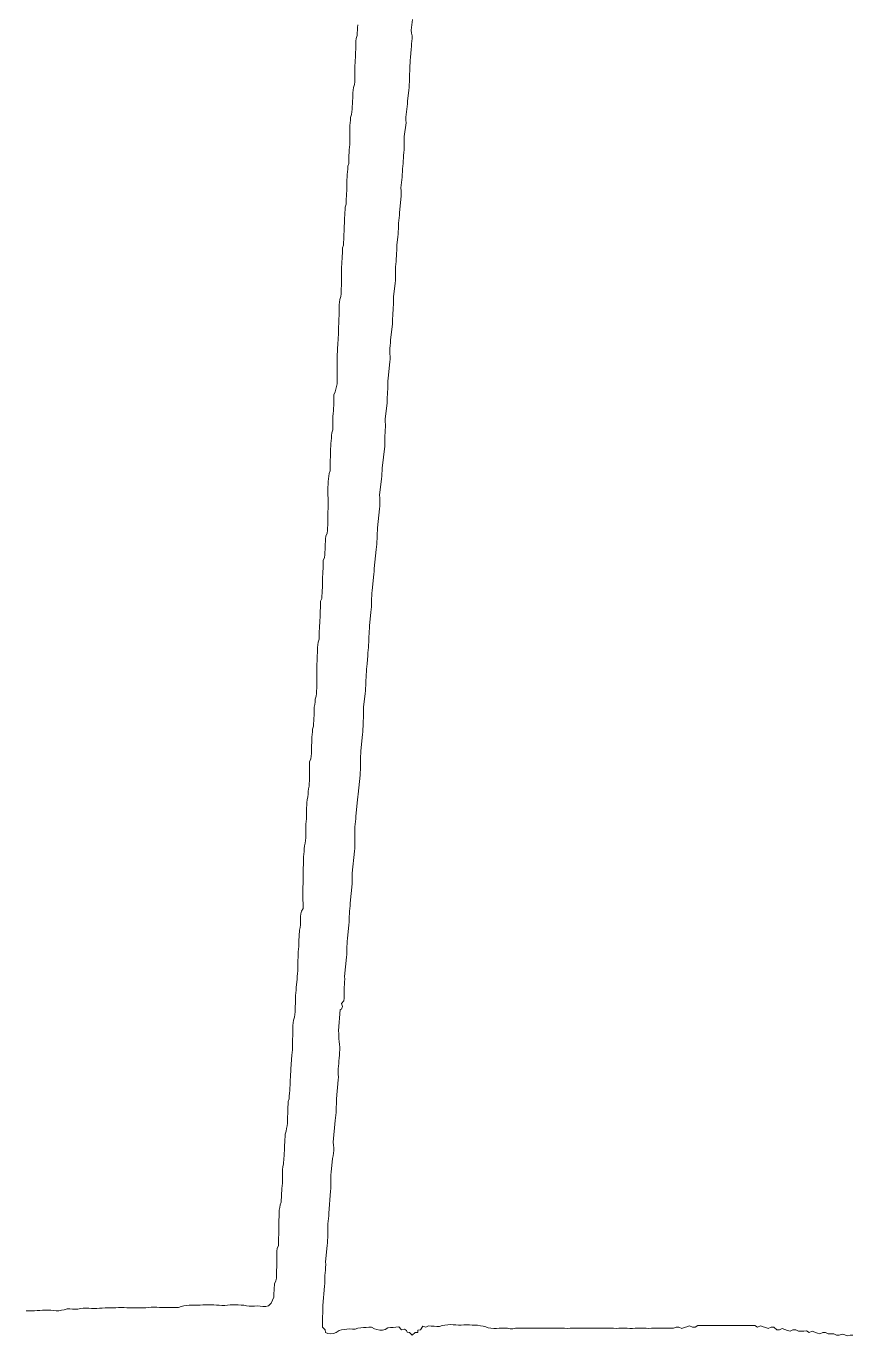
# Model space of a CAD drawing. Extents: x -16 to 11205, y -14909 to 147.
# Drawn here: x 9663 to 9967, y -14909.2 to -14427.5 of the extents above; entities that cross this region are included whole.
import ezdxf

# ---------------------------------------------------------------- set-up
doc = ezdxf.new("R2010")
doc.units = 0
doc.layers.get('0').update_dxf_attribs({"color": 1, "linetype": 'CONTINUOUS', "lineweight": 15, "true_color": 0xff0000})

msp = doc.modelspace()

# ---------------------------------------------------------------- linework, layer by layer
for p, q in [((9805.02, -14425), (9804.57, -14429.01)), ((9784.3, -14432.02), (9784.67, -14430.97)), ((9784.67, -14430.97), (9784.74, -14429.98)), ((9784.74, -14429.98), (9784.79, -14428.98)), ((9784.79, -14428.98), (9784.84, -14427.99)), ((9784.84, -14427.99), (9784.91, -14426.99)), ((9804.57, -14429.01), (9804.73, -14430.01)), ((9804.73, -14430.01), (9804.89, -14431)), ((9804.89, -14431), (9804.93, -14432)), ((9784.13, -14437.01), (9784.17, -14436.01)), ((9784.17, -14436.01), (9784.18, -14435.01)), ((9784.18, -14435.01), (9784.19, -14434.01)), ((9784.19, -14434.01), (9784.23, -14433.02)), ((9784.23, -14433.02), (9784.3, -14432.02)), ((9804.64, -14435.99), (9804.29, -14439.02)), ((9804.65, -14434.98), (9804.64, -14435.99)), ((9804.72, -14433.98), (9804.65, -14434.98)), ((9804.84, -14432.99), (9804.72, -14433.98)), ((9804.93, -14432), (9804.84, -14432.99)), ((9783.92, -14442), (9783.97, -14441)), ((9783.97, -14441), (9784.02, -14440)), ((9784.02, -14440), (9784.05, -14439)), ((9784.05, -14439), (9784.09, -14438)), ((9784.09, -14438), (9784.13, -14437.01)), ((9804.17, -14441.01), (9804.13, -14442.01)), ((9804.22, -14440.01), (9804.17, -14441.01)), ((9804.29, -14439.02), (9804.22, -14440.01)), ((9783.84, -14443.99), (9783.87, -14442.99)), ((9783.84, -14445), (9783.84, -14443.99)), ((9783.84, -14446), (9783.84, -14445)), ((9783.87, -14442.99), (9783.92, -14442)), ((9804.05, -14444), (9804.01, -14445)), ((9804.01, -14445), (9804.01, -14446)), ((9804.09, -14443), (9804.05, -14444)), ((9804.13, -14442.01), (9804.09, -14443)), ((9783.24, -14451.02), (9783.35, -14450.04)), ((9783.35, -14450.04), (9783.76, -14448.98)), ((9783.76, -14448.98), (9783.81, -14447.99)), ((9783.81, -14447.99), (9783.84, -14446.99)), ((9783.84, -14446.99), (9783.84, -14446)), ((9803.79, -14449.98), (9803.67, -14450.96)), ((9803.89, -14448.99), (9803.79, -14449.98)), ((9803.97, -14448), (9803.89, -14448.99)), ((9804, -14447), (9803.97, -14448)), ((9804.01, -14446), (9804, -14447)), ((9783.01, -14456), (9783.05, -14455)), ((9783.05, -14455), (9783.07, -14454)), ((9783.07, -14454), (9783.09, -14453.01)), ((9783.09, -14453.01), (9783.14, -14452.01)), ((9783.14, -14452.01), (9783.24, -14451.02)), ((9803.23, -14455.02), (9803.18, -14456.02)), ((9803.67, -14450.96), (9803.23, -14455.02)), ((9782.29, -14461.03), (9782.66, -14459.96)), ((9782.66, -14459.96), (9782.75, -14458.97)), ((9782.75, -14458.97), (9782.85, -14457.98)), ((9782.85, -14457.98), (9782.94, -14456.99)), ((9782.94, -14456.99), (9783.01, -14456)), ((9803.18, -14456.02), (9802.6, -14460.99)), ((9781.99, -14466), (9782.01, -14465)), ((9782.01, -14465), (9782.08, -14464.01)), ((9782.08, -14464.01), (9782.16, -14463.01)), ((9782.16, -14463.01), (9782.23, -14462.02)), ((9782.23, -14462.02), (9782.29, -14461.03)), ((9802.73, -14463), (9802.06, -14468.01)), ((9802.6, -14460.99), (9802.67, -14462)), ((9802.67, -14462), (9802.73, -14463)), ((9782, -14467), (9781.99, -14466)), ((9782.01, -14468), (9782, -14467)), ((9782.02, -14469), (9782.01, -14468)), ((9782.01, -14470), (9782.02, -14469)), ((9801.98, -14469), (9801.95, -14470)), ((9802.06, -14468.01), (9801.98, -14469)), ((9781.7, -14474.99), (9781.73, -14473.98)), ((9781.73, -14473.98), (9781.8, -14472.99)), ((9781.8, -14472.99), (9781.9, -14471.99)), ((9781.9, -14471.99), (9781.97, -14471)), ((9781.97, -14471), (9782.01, -14470)), ((9801.91, -14473.99), (9801.82, -14474.99)), ((9801.96, -14473), (9801.91, -14473.99)), ((9801.95, -14470), (9801.95, -14471)), ((9801.95, -14471), (9801.96, -14472)), ((9801.96, -14472), (9801.96, -14473)), ((9781.24, -14480.02), (9781.32, -14479.03)), ((9781.32, -14479.03), (9781.68, -14477.98)), ((9781.68, -14477.98), (9781.71, -14476.99)), ((9781.7, -14475.99), (9781.7, -14474.99)), ((9781.71, -14476.99), (9781.7, -14475.99)), ((9801.62, -14477.98), (9801.35, -14480.01)), ((9801.66, -14476.98), (9801.62, -14477.98)), ((9801.73, -14475.98), (9801.66, -14476.98)), ((9801.82, -14474.99), (9801.73, -14475.98)), ((9780.93, -14485), (9780.95, -14484)), ((9780.95, -14484), (9781, -14483)), ((9781, -14483), (9781.06, -14482)), ((9781.06, -14482), (9781.14, -14481.01)), ((9781.14, -14481.01), (9781.24, -14480.02)), ((9801.22, -14483.03), (9800.79, -14486.99)), ((9801.32, -14482.03), (9801.22, -14483.03)), ((9801.36, -14481.02), (9801.32, -14482.03)), ((9801.35, -14480.01), (9801.36, -14481.02)), ((9780.78, -14489.99), (9780.85, -14488.99)), ((9780.85, -14488.99), (9780.9, -14488)), ((9780.9, -14488), (9780.92, -14487)), ((9780.92, -14486), (9780.93, -14485)), ((9780.92, -14487), (9780.92, -14486)), ((9800.79, -14486.99), (9800.87, -14488)), ((9800.87, -14488), (9800.96, -14489)), ((9800.96, -14489), (9800.95, -14490)), ((9780.3, -14495.02), (9780.35, -14494.02)), ((9780.35, -14494.02), (9780.68, -14492.98)), ((9780.68, -14492.98), (9780.69, -14491.98)), ((9780.69, -14491.98), (9780.72, -14490.98)), ((9780.72, -14490.98), (9780.78, -14489.99)), ((9800.95, -14490), (9800.26, -14496.01)), ((9780.05, -14499), (9780.11, -14498.01)), ((9780.11, -14498.01), (9780.17, -14497.01)), ((9780.17, -14497.01), (9780.24, -14496.02)), ((9780.24, -14496.02), (9780.3, -14495.02)), ((9800.14, -14498.01), (9800.04, -14499)), ((9800.23, -14497.01), (9800.14, -14498.01)), ((9800.26, -14496.01), (9800.23, -14497.01)), ((9779.86, -14503.99), (9779.91, -14502.99)), ((9779.91, -14502.99), (9779.96, -14502)), ((9779.96, -14502), (9779.99, -14501)), ((9779.99, -14501), (9780.01, -14500)), ((9780.01, -14500), (9780.05, -14499)), ((9799.85, -14502.99), (9799.77, -14503.98)), ((9799.92, -14501.99), (9799.85, -14502.99)), ((9799.96, -14501), (9799.92, -14501.99)), ((9799.98, -14500), (9799.96, -14501)), ((9800.04, -14499), (9799.98, -14500)), ((9779.34, -14509.02), (9779.69, -14507.98)), ((9779.69, -14507.98), (9779.73, -14506.98)), ((9779.73, -14506.98), (9779.76, -14505.99)), ((9779.76, -14505.99), (9779.8, -14504.99)), ((9779.8, -14504.99), (9779.86, -14503.99)), ((9799.67, -14504.97), (9799.27, -14508.01)), ((9799.27, -14508.01), (9799.28, -14509.01)), ((9799.77, -14503.98), (9799.67, -14504.97)), ((9779.1, -14514.01), (9779.18, -14513.01)), ((9779.18, -14513.01), (9779.24, -14512.02)), ((9779.24, -14512.02), (9779.27, -14511.02)), ((9779.27, -14511.02), (9779.3, -14510.02)), ((9779.3, -14510.02), (9779.34, -14509.02)), ((9799.12, -14513.01), (9799.04, -14514)), ((9799.19, -14512.01), (9799.12, -14513.01)), ((9799.24, -14511.01), (9799.19, -14512.01)), ((9799.27, -14510.01), (9799.24, -14511.01)), ((9799.28, -14509.01), (9799.27, -14510.01)), ((9778.98, -14519), (9778.99, -14518)), ((9778.99, -14518), (9779, -14517)), ((9779, -14517), (9779.01, -14516)), ((9779.01, -14516), (9779.03, -14515)), ((9779.03, -14515), (9779.1, -14514.01)), ((9798.86, -14515.99), (9798.81, -14516.99)), ((9798.81, -14516.99), (9798.81, -14517.99)), ((9798.81, -14517.99), (9798.82, -14518.99)), ((9798.94, -14514.99), (9798.86, -14515.99)), ((9799.04, -14514), (9798.94, -14514.99)), ((9778.92, -14523), (9778.96, -14522)), ((9778.96, -14520), (9778.98, -14519)), ((9778.97, -14521), (9778.96, -14520)), ((9778.96, -14522), (9778.97, -14521)), ((9798.71, -14521.98), (9798.11, -14527)), ((9798.78, -14520.98), (9798.71, -14521.98)), ((9798.82, -14519.99), (9798.78, -14520.98)), ((9798.82, -14518.99), (9798.82, -14519.99)), ((9778.31, -14528.03), (9778.74, -14526.97)), ((9778.74, -14526.97), (9778.81, -14525.98)), ((9778.81, -14525.98), (9778.85, -14524.99)), ((9778.85, -14524.99), (9778.88, -14523.99)), ((9778.88, -14523.99), (9778.92, -14523)), ((9798.11, -14527), (9798.1, -14528)), ((9778.04, -14533), (9778.06, -14532)), ((9778.06, -14532), (9778.09, -14531.01)), ((9778.09, -14531.01), (9778.13, -14530.01)), ((9778.13, -14530.01), (9778.21, -14529.02)), ((9778.21, -14529.02), (9778.31, -14528.03)), ((9797.97, -14532), (9797.89, -14532.99)), ((9798.02, -14531), (9797.97, -14532)), ((9798.06, -14530), (9798.02, -14531)), ((9798.08, -14529), (9798.06, -14530)), ((9798.1, -14528), (9798.08, -14529)), ((9777.9, -14538), (9777.94, -14537)), ((9777.94, -14537), (9777.99, -14536)), ((9777.99, -14536), (9778.03, -14535)), ((9778.03, -14535), (9778.04, -14534)), ((9778.04, -14534), (9778.04, -14533)), ((9797.76, -14536.98), (9797, -14543)), ((9797.77, -14535.98), (9797.76, -14536.98)), ((9797.82, -14533.99), (9797.77, -14534.98)), ((9797.77, -14534.98), (9797.77, -14535.98)), ((9797.89, -14532.99), (9797.82, -14533.99)), ((9777.7, -14542.98), (9777.79, -14541.98)), ((9777.79, -14541.98), (9777.84, -14540.99)), ((9777.84, -14540.99), (9777.86, -14539.99)), ((9777.86, -14539.99), (9777.88, -14538.99)), ((9777.88, -14538.99), (9777.9, -14538)), ((9777.38, -14549), (9777.59, -14543.97)), ((9777.59, -14543.97), (9777.7, -14542.98)), ((9796.77, -14545.99), (9796.73, -14546.99)), ((9796.73, -14546.99), (9796.79, -14548)), ((9796.87, -14544.99), (9796.77, -14545.99)), ((9796.96, -14544), (9796.87, -14544.99)), ((9797, -14543), (9796.96, -14544)), ((9777.32, -14551.01), (9777.39, -14550)), ((9777.39, -14558.03), (9777.32, -14551.01)), ((9777.39, -14550), (9777.38, -14549)), ((9796.75, -14550.98), (9796.06, -14557)), ((9796.85, -14549.99), (9796.75, -14550.98)), ((9796.79, -14548), (9796.86, -14549)), ((9796.86, -14549), (9796.85, -14549.99)), ((9776.62, -14561.92), (9776.86, -14560.97)), ((9776.86, -14560.97), (9777.12, -14560.02)), ((9777.12, -14560.02), (9777.32, -14559.05)), ((9777.32, -14559.05), (9777.39, -14558.03)), ((9795.96, -14561), (9795.9, -14561.99)), ((9795.99, -14560), (9795.96, -14561)), ((9796.01, -14559), (9795.99, -14560)), ((9796.03, -14558), (9796.01, -14559)), ((9796.06, -14557), (9796.03, -14558)), ((9776.08, -14567), (9776.09, -14566.01)), ((9776.09, -14565.01), (9776.1, -14564.01)), ((9776.09, -14566.01), (9776.09, -14565.01)), ((9776.1, -14564.01), (9776.17, -14563.03)), ((9776.17, -14563.03), (9776.62, -14561.92)), ((9795.75, -14565.98), (9795.04, -14572)), ((9795.76, -14564.98), (9795.75, -14565.98)), ((9795.78, -14563.98), (9795.76, -14564.98)), ((9795.83, -14562.99), (9795.78, -14563.98)), ((9795.9, -14561.99), (9795.83, -14562.99)), ((9775.75, -14571.99), (9775.8, -14570.99)), ((9775.8, -14570.99), (9775.88, -14569.99)), ((9775.88, -14569.99), (9775.96, -14569)), ((9775.96, -14569), (9776.03, -14568)), ((9776.03, -14568), (9776.08, -14567)), ((9775.74, -14575.99), (9775.77, -14574.99)), ((9775.77, -14573.99), (9775.75, -14571.99)), ((9775.77, -14574.99), (9775.77, -14573.99)), ((9795.08, -14575), (9795.02, -14576)), ((9795.04, -14572), (9795.07, -14573)), ((9795.07, -14573), (9795.09, -14574)), ((9795.09, -14574), (9795.08, -14575)), ((9775.05, -14581), (9775.14, -14580.01)), ((9775.14, -14580.01), (9775.23, -14579.02)), ((9775.23, -14579.02), (9775.31, -14578.03)), ((9775.31, -14578.03), (9775.38, -14577.03)), ((9775.38, -14577.03), (9775.74, -14575.99)), ((9794.91, -14578), (9794.9, -14579)), ((9794.9, -14579), (9794.93, -14580)), ((9794.96, -14577), (9794.91, -14578)), ((9794.93, -14580), (9794.94, -14581)), ((9795.02, -14576), (9794.96, -14577)), ((9774.87, -14585.99), (9774.9, -14585)), ((9774.9, -14585), (9774.93, -14584)), ((9774.93, -14584), (9774.95, -14583)), ((9774.95, -14583), (9774.99, -14582)), ((9774.99, -14582), (9775.05, -14581)), ((9794.87, -14581.98), (9793.96, -14590)), ((9794.94, -14581), (9794.87, -14581.98)), ((9774.73, -14590.98), (9774.75, -14589.99)), ((9774.75, -14589.99), (9774.78, -14588.99)), ((9774.78, -14588.99), (9774.81, -14587.99)), ((9774.81, -14587.99), (9774.84, -14586.99)), ((9774.84, -14586.99), (9774.87, -14585.99)), ((9793.96, -14590), (9793.91, -14590.99)), ((9774.03, -14596), (9774.1, -14595.01)), ((9774.1, -14595.01), (9774.2, -14594.02)), ((9774.2, -14594.02), (9774.3, -14593.03)), ((9774.3, -14593.03), (9774.38, -14592.03)), ((9774.38, -14592.03), (9774.73, -14590.98)), ((9793.71, -14593.97), (9792.99, -14600)), ((9793.78, -14592.98), (9793.71, -14593.97)), ((9793.84, -14591.99), (9793.78, -14592.98)), ((9793.91, -14590.99), (9793.84, -14591.99)), ((9773.99, -14597), (9774.03, -14596)), ((9774.03, -14604), (9773.99, -14597)), ((9792.99, -14600), (9793.03, -14601)), ((9774.03, -14605), (9774.03, -14604)), ((9793.02, -14604), (9792.95, -14604.99)), ((9793.04, -14603), (9793.02, -14604)), ((9793.03, -14601), (9793.05, -14602)), ((9793.05, -14602), (9793.04, -14603)), ((9773.89, -14610), (9773.9, -14609)), ((9773.9, -14609), (9773.91, -14608)), ((9773.91, -14608), (9773.95, -14607)), ((9773.95, -14607), (9773.99, -14606)), ((9773.99, -14606), (9774.03, -14605)), ((9792.95, -14604.99), (9792.15, -14612)), ((9773.25, -14615.03), (9773.72, -14613.96)), ((9773.72, -14613.96), (9773.82, -14612.98)), ((9773.82, -14612.98), (9773.87, -14611.99)), ((9773.87, -14611.99), (9773.89, -14610.99)), ((9773.89, -14610.99), (9773.89, -14610)), ((9792.13, -14614), (9792.09, -14615)), ((9792.17, -14613), (9792.13, -14614)), ((9792.15, -14612), (9792.17, -14613)), ((9772.95, -14620), (9772.97, -14619)), ((9772.97, -14619), (9772.99, -14618)), ((9772.99, -14618), (9773.03, -14617)), ((9773.03, -14617), (9773.12, -14616.01)), ((9773.12, -14616.01), (9773.25, -14615.03)), ((9791.88, -14618.99), (9791.76, -14619.97)), ((9791.95, -14618), (9791.88, -14618.99)), ((9792, -14617), (9791.95, -14618)), ((9792.04, -14616), (9792, -14617)), ((9792.09, -14615), (9792.04, -14616)), ((9772.19, -14625.01), (9772.24, -14624.02)), ((9772.24, -14624.02), (9772.66, -14622.96)), ((9772.66, -14622.96), (9772.79, -14621.98)), ((9772.79, -14621.98), (9772.89, -14620.99)), ((9772.89, -14620.99), (9772.95, -14620)), ((9791.76, -14619.97), (9790.96, -14627)), ((9772.06, -14629), (9772.12, -14628.01)), ((9772.12, -14628.01), (9772.17, -14627.01)), ((9772.17, -14627.01), (9772.18, -14626.01)), ((9772.18, -14626.01), (9772.19, -14625.01)), ((9790.96, -14628), (9790.88, -14628.99)), ((9790.96, -14627), (9790.96, -14628)), ((9771.91, -14634), (9771.95, -14633)), ((9771.95, -14633), (9771.97, -14632)), ((9771.97, -14632), (9771.99, -14631)), ((9771.99, -14631), (9772.01, -14630)), ((9772.01, -14630), (9772.06, -14629)), ((9790.88, -14628.99), (9790.19, -14635.01)), ((9771.29, -14639.03), (9771.72, -14637.97)), ((9771.72, -14637.97), (9771.78, -14636.98)), ((9771.78, -14636.98), (9771.82, -14635.99)), ((9771.82, -14635.99), (9771.86, -14634.99)), ((9771.86, -14634.99), (9771.91, -14634)), ((9790.01, -14638), (9789.96, -14639)), ((9790.08, -14637), (9790.01, -14638)), ((9790.14, -14636.01), (9790.08, -14637)), ((9790.19, -14635.01), (9790.14, -14636.01)), ((9771.16, -14644.01), (9771.18, -14640.01)), ((9771.18, -14640.01), (9771.29, -14639.03)), ((9789.79, -14642.98), (9789.26, -14648.01)), ((9789.9, -14641.99), (9789.79, -14642.98)), ((9789.94, -14641), (9789.9, -14641.99)), ((9789.96, -14639), (9789.94, -14640)), ((9789.94, -14640), (9789.94, -14641)), ((9770.83, -14648.99), (9770.89, -14647.99)), ((9770.89, -14647.99), (9770.94, -14647)), ((9770.94, -14647), (9771.02, -14646)), ((9771.02, -14646), (9771.1, -14645.01)), ((9771.1, -14645.01), (9771.16, -14644.01)), ((9789.26, -14648.01), (9789.22, -14649.01)), ((9770.36, -14654.03), (9770.75, -14652.98)), ((9770.75, -14651.99), (9770.77, -14649.99)), ((9770.75, -14652.98), (9770.75, -14651.99)), ((9770.77, -14649.99), (9770.83, -14648.99)), ((9789.05, -14652), (9788.99, -14653)), ((9789.11, -14651.01), (9789.05, -14652)), ((9789.17, -14650.01), (9789.11, -14651.01)), ((9789.22, -14649.01), (9789.17, -14650.01)), ((9770.08, -14658), (9770.09, -14657.01)), ((9770.09, -14657.01), (9770.14, -14656.01)), ((9770.14, -14656.01), (9770.24, -14655.02)), ((9770.24, -14655.02), (9770.36, -14654.03)), ((9788.81, -14656.98), (9788.7, -14657.98)), ((9788.9, -14655.99), (9788.81, -14656.98)), ((9788.94, -14655), (9788.9, -14655.99)), ((9788.96, -14654), (9788.94, -14655)), ((9788.99, -14653), (9788.96, -14654)), ((9769.9, -14666), (9769.93, -14662)), ((9769.93, -14662), (9769.98, -14661)), ((9769.98, -14661), (9770.03, -14660)), ((9770.03, -14660), (9770.06, -14659)), ((9770.06, -14659), (9770.08, -14658)), ((9788.34, -14662.02), (9788.28, -14663.02)), ((9788.64, -14658.98), (9788.34, -14662.02)), ((9788.7, -14657.98), (9788.64, -14658.98)), ((9769.86, -14668), (9769.89, -14667)), ((9769.89, -14667), (9769.9, -14666)), ((9787.98, -14667), (9787.93, -14668)), ((9788.06, -14666), (9787.98, -14667)), ((9788.14, -14665.01), (9788.06, -14666)), ((9788.21, -14664.02), (9788.14, -14665.01)), ((9788.28, -14663.02), (9788.21, -14664.02)), ((9769.73, -14672.98), (9769.79, -14671.99)), ((9769.79, -14671.99), (9769.83, -14670.99)), ((9769.83, -14670.99), (9769.84, -14669.99)), ((9769.84, -14669.99), (9769.86, -14668)), ((9787.75, -14671.98), (9787.68, -14672.97)), ((9787.82, -14670.99), (9787.75, -14671.98)), ((9787.87, -14669.99), (9787.82, -14670.99)), ((9787.9, -14668.99), (9787.87, -14669.99)), ((9787.93, -14668), (9787.9, -14668.99)), ((9768.95, -14677.99), (9769.1, -14677.01)), ((9769.1, -14677.01), (9769.24, -14676.03)), ((9769.24, -14676.03), (9769.3, -14675.03)), ((9769.3, -14675.03), (9769.69, -14673.97)), ((9769.69, -14673.97), (9769.73, -14672.98)), ((9787.68, -14672.97), (9787.1, -14678)), ((9768.84, -14681.99), (9768.89, -14680.99)), ((9768.89, -14680.99), (9768.95, -14677.99)), ((9787.07, -14681), (9787.03, -14682)), ((9787.08, -14680), (9787.07, -14681)), ((9787.1, -14678), (9787.08, -14679)), ((9787.08, -14679), (9787.08, -14680)), ((9768.26, -14687.02), (9768.3, -14686.02)), ((9768.3, -14686.02), (9768.64, -14684.97)), ((9768.64, -14684.97), (9768.69, -14683.98)), ((9768.69, -14683.98), (9768.77, -14682.98)), ((9768.77, -14682.98), (9768.84, -14681.99)), ((9786.82, -14685.99), (9786.77, -14686.98)), ((9786.88, -14684.99), (9786.82, -14685.99)), ((9786.93, -14684), (9786.88, -14684.99)), ((9786.98, -14683), (9786.93, -14684)), ((9787.03, -14682), (9786.98, -14683)), ((9767.95, -14693), (9767.99, -14690)), ((9767.99, -14690), (9768.07, -14689.01)), ((9768.07, -14689.01), (9768.17, -14688.02)), ((9768.17, -14688.02), (9768.26, -14687.02)), ((9786.71, -14687.98), (9786.07, -14694)), ((9786.77, -14686.98), (9786.71, -14687.98)), ((9767.66, -14696.96), (9767.78, -14695.98)), ((9767.78, -14695.98), (9767.88, -14694.99)), ((9767.88, -14694.99), (9767.94, -14694)), ((9767.94, -14694), (9767.95, -14693)), ((9786, -14696), (9785.97, -14697)), ((9786.03, -14695), (9786, -14696)), ((9786.07, -14694), (9786.03, -14695)), ((9767.14, -14705.01), (9767.18, -14699.02)), ((9767.18, -14699.02), (9767.24, -14698.02)), ((9767.24, -14698.02), (9767.66, -14696.96)), ((9785.9, -14700.99), (9785.85, -14701.99)), ((9785.91, -14700), (9785.9, -14700.99)), ((9785.92, -14699), (9785.91, -14700)), ((9785.94, -14698), (9785.92, -14699)), ((9785.97, -14697), (9785.94, -14698)), ((9767.11, -14706.01), (9767.14, -14705.01)), ((9785.77, -14702.97), (9785.04, -14710)), ((9785.85, -14701.99), (9785.77, -14702.97)), ((9766.63, -14710.97), (9766.67, -14709.97)), ((9766.67, -14709.97), (9766.75, -14708.97)), ((9766.75, -14708.97), (9766.88, -14707.99)), ((9766.88, -14707.99), (9767.01, -14707)), ((9767.01, -14707), (9767.11, -14706.01)), ((9785.04, -14710), (9785.01, -14711)), ((9766.1, -14717.01), (9766.12, -14715.01)), ((9766.12, -14715.01), (9766.19, -14714.01)), ((9766.19, -14714.01), (9766.26, -14713.02)), ((9766.26, -14713.02), (9766.31, -14712.02)), ((9766.31, -14712.02), (9766.63, -14710.97)), ((9784.89, -14711.99), (9784.26, -14718.02)), ((9785.01, -14711), (9784.89, -14711.99)), ((9765.84, -14720.99), (9765.95, -14720)), ((9765.95, -14720), (9766.05, -14719)), ((9766.05, -14719), (9766.1, -14718.01)), ((9766.1, -14718.01), (9766.1, -14717.01)), ((9784.1, -14720.01), (9783.99, -14721)), ((9784.19, -14719.02), (9784.1, -14720.01)), ((9784.26, -14718.02), (9784.19, -14719.02)), ((9765.78, -14725.99), (9765.79, -14724.99)), ((9765.79, -14724.99), (9765.84, -14720.99)), ((9783.9, -14721.99), (9783.86, -14722.99)), ((9783.86, -14722.99), (9783.87, -14724)), ((9783.87, -14724), (9783.91, -14725)), ((9783.99, -14721), (9783.9, -14721.99)), ((9783.91, -14725), (9783.92, -14726)), ((9765.18, -14731.02), (9765.25, -14730.02)), ((9765.25, -14730.02), (9765.29, -14729.02)), ((9765.29, -14729.02), (9765.65, -14727.98)), ((9765.65, -14727.98), (9765.72, -14726.98)), ((9765.72, -14726.98), (9765.78, -14725.99)), ((9783.83, -14729.99), (9783.79, -14730.98)), ((9783.84, -14728.99), (9783.83, -14729.99)), ((9783.86, -14727.99), (9783.84, -14728.99)), ((9783.89, -14727), (9783.86, -14727.99)), ((9783.92, -14726), (9783.89, -14727)), ((9764.96, -14735), (9764.99, -14733)), ((9764.99, -14733), (9765.08, -14732.01)), ((9765.08, -14732.01), (9765.18, -14731.02)), ((9783.79, -14730.98), (9782.92, -14739)), ((9764.75, -14748.01), (9764.8, -14738.99)), ((9764.8, -14738.99), (9764.84, -14737.99)), ((9764.84, -14737.99), (9764.9, -14737)), ((9764.9, -14737), (9764.94, -14736)), ((9764.94, -14736), (9764.96, -14735)), ((9782.92, -14739), (9782.87, -14739.99)), ((9782.86, -14742.99), (9782.12, -14750)), ((9782.88, -14741.99), (9782.86, -14742.99)), ((9782.87, -14739.99), (9782.87, -14740.99)), ((9782.87, -14740.99), (9782.88, -14741.99)), ((9764.79, -14749), (9764.75, -14748.01)), ((9764.85, -14750), (9764.79, -14749)), ((9763.91, -14754.99), (9764.06, -14754.01)), ((9764.06, -14754.01), (9764.29, -14753.04)), ((9764.29, -14753.04), (9764.81, -14751.98)), ((9764.81, -14751.98), (9764.88, -14750.99)), ((9764.88, -14750.99), (9764.85, -14750)), ((9781.87, -14753.99), (9781.81, -14754.99)), ((9781.94, -14753), (9781.87, -14753.99)), ((9782.02, -14752), (9781.94, -14753)), ((9782.09, -14751), (9782.02, -14752)), ((9782.12, -14750), (9782.09, -14751)), ((9763.7, -14758.97), (9763.83, -14757.98)), ((9763.83, -14757.98), (9763.88, -14756.99)), ((9763.88, -14756.99), (9763.91, -14754.99)), ((9781.68, -14757.97), (9781.11, -14763.01)), ((9781.74, -14756.98), (9781.68, -14757.97)), ((9781.78, -14755.98), (9781.74, -14756.98)), ((9781.81, -14754.99), (9781.78, -14755.98)), ((9763.31, -14764.01), (9763.57, -14759.97)), ((9763.57, -14759.97), (9763.7, -14758.97)), ((9781.11, -14763.01), (9781.05, -14764)), ((9763.01, -14769), (9763.06, -14768)), ((9763.06, -14768), (9763.13, -14767.01)), ((9763.13, -14767.01), (9763.21, -14766.01)), ((9763.21, -14766.01), (9763.28, -14765.01)), ((9763.28, -14765.01), (9763.31, -14764.01)), ((9780.92, -14767.99), (9780.87, -14768.98)), ((9780.94, -14767), (9780.92, -14767.99)), ((9780.96, -14766), (9780.94, -14767)), ((9780.99, -14765), (9780.96, -14766)), ((9781.05, -14764), (9780.99, -14765)), ((9762.86, -14773.99), (9762.9, -14773)), ((9762.9, -14773), (9762.93, -14772)), ((9762.93, -14772), (9762.96, -14771)), ((9762.96, -14771), (9762.99, -14770)), ((9762.99, -14770), (9763.01, -14769)), ((9780.78, -14769.96), (9780.12, -14777)), ((9780.87, -14768.98), (9780.78, -14769.96)), ((9762.31, -14781.01), (9762.6, -14777.98)), ((9762.6, -14777.98), (9762.69, -14776.98)), ((9762.69, -14776.98), (9762.78, -14775.98)), ((9762.78, -14775.98), (9762.84, -14774.99)), ((9762.84, -14774.99), (9762.86, -14773.99)), ((9780.13, -14778), (9780.07, -14779)), ((9780.12, -14777), (9780.13, -14778)), ((9762.1, -14784.01), (9762.2, -14783.02)), ((9762.2, -14783.02), (9762.28, -14782.02)), ((9762.28, -14782.02), (9762.31, -14781.01)), ((9779.94, -14783), (9779.9, -14783.99)), ((9779.98, -14782), (9779.94, -14783)), ((9780, -14781), (9779.98, -14782)), ((9780.02, -14780), (9780, -14781)), ((9780.07, -14779), (9780.02, -14780)), ((9761.92, -14789.99), (9762, -14785)), ((9762, -14785), (9762.1, -14784.01)), ((9779.87, -14785.98), (9779, -14787)), ((9779, -14787), (9779.28, -14788.1)), ((9779.88, -14784.99), (9779.87, -14785.98)), ((9779.9, -14783.99), (9779.88, -14784.99)), ((9761.31, -14793.04), (9761.73, -14791.97)), ((9761.73, -14791.97), (9761.84, -14790.99)), ((9761.84, -14790.99), (9761.92, -14789.99)), ((9778.42, -14789.19), (9777.87, -14797.02)), ((9778.96, -14788.98), (9778.42, -14789.19)), ((9779.28, -14788.1), (9778.96, -14788.98)), ((9761.04, -14799), (9761.11, -14795.01)), ((9761.11, -14795.01), (9761.2, -14794.02)), ((9761.2, -14794.02), (9761.31, -14793.04)), ((9777.87, -14797.02), (9777.95, -14798.01)), ((9760.88, -14803.99), (9760.92, -14801)), ((9760.92, -14801), (9760.99, -14800)), ((9760.99, -14800), (9761.04, -14799)), ((9777.95, -14798.01), (9777.95, -14799.01)), ((9777.95, -14799.01), (9777.98, -14800)), ((9777.98, -14800), (9778.1, -14800.99)), ((9778.1, -14800.99), (9778.23, -14801.98)), ((9778.23, -14801.98), (9778.3, -14802.99)), ((9760.27, -14811.01), (9760.75, -14805.97)), ((9760.75, -14805.97), (9760.86, -14804.99)), ((9760.86, -14804.99), (9760.88, -14803.99)), ((9778.11, -14807.01), (9778.03, -14808)), ((9778.18, -14806.01), (9778.11, -14807.01)), ((9778.24, -14805.01), (9778.18, -14806.01)), ((9778.29, -14804), (9778.24, -14805.01)), ((9778.3, -14802.99), (9778.29, -14804)), ((9760.28, -14812.02), (9760.27, -14811.01)), ((9777.82, -14809.99), (9777.75, -14810.99)), ((9777.75, -14810.99), (9777.75, -14811.99)), ((9777.93, -14808.99), (9777.82, -14809.99)), ((9778.03, -14808), (9777.93, -14808.99)), ((9759.96, -14819), (9760.16, -14813.01)), ((9760.16, -14813.01), (9760.28, -14812.02)), ((9777.76, -14814.98), (9777.08, -14822)), ((9777.75, -14811.99), (9777.79, -14812.99)), ((9777.82, -14813.99), (9777.76, -14814.98)), ((9777.79, -14812.99), (9777.82, -14813.99)), ((9759.7, -14821.98), (9759.77, -14820.98)), ((9759.77, -14820.98), (9759.88, -14819.99)), ((9759.88, -14819.99), (9759.96, -14819)), ((9759.05, -14831), (9759.24, -14825.03)), ((9759.24, -14825.03), (9759.36, -14824.04)), ((9759.36, -14824.04), (9759.37, -14823.04)), ((9759.37, -14823.04), (9759.7, -14821.98)), ((9777.04, -14826), (9776.99, -14827)), ((9777.05, -14825), (9777.04, -14826)), ((9777.06, -14824), (9777.05, -14825)), ((9777.07, -14823), (9777.06, -14824)), ((9777.08, -14822), (9777.07, -14823)), ((9758.95, -14831.99), (9759.05, -14831)), ((9776.65, -14829.96), (9775.87, -14838)), ((9776.76, -14828.97), (9776.65, -14829.96)), ((9776.89, -14827.99), (9776.76, -14828.97)), ((9776.99, -14827), (9776.89, -14827.99)), ((9758.15, -14837.01), (9758.18, -14836.02)), ((9758.18, -14836.02), (9758.2, -14835.02)), ((9758.2, -14835.02), (9758.59, -14833.95)), ((9758.59, -14833.95), (9758.76, -14832.97)), ((9758.76, -14832.97), (9758.95, -14831.99)), ((9757.95, -14841), (9757.98, -14839)), ((9757.98, -14839), (9758.07, -14838.01)), ((9758.07, -14838.01), (9758.15, -14837.01)), ((9775.87, -14838), (9775.99, -14839)), ((9775.99, -14839), (9776.08, -14840)), ((9776.08, -14840), (9776.08, -14841)), ((9757.68, -14845.98), (9757.73, -14843.98)), ((9757.73, -14843.98), (9757.84, -14842.99)), ((9757.84, -14842.99), (9757.92, -14841.99)), ((9757.92, -14841.99), (9757.95, -14841)), ((9775.69, -14843.96), (9775.17, -14849.01)), ((9775.85, -14842.98), (9775.69, -14843.96)), ((9776, -14842), (9775.85, -14842.98)), ((9776.08, -14841), (9776, -14842)), ((9757.21, -14853.01), (9757.32, -14848.03)), ((9757.32, -14848.03), (9757.38, -14847.03)), ((9757.38, -14847.03), (9757.68, -14845.98)), ((9775.07, -14850), (9775.01, -14851)), ((9775.17, -14849.01), (9775.07, -14850)), ((9756.83, -14859.99), (9756.96, -14855)), ((9756.96, -14855), (9757.15, -14854.01)), ((9757.15, -14854.01), (9757.21, -14853.01)), ((9775.04, -14855), (9774.97, -14856)), ((9775.01, -14851), (9775.01, -14852)), ((9775.01, -14852), (9775.04, -14853)), ((9775.04, -14853), (9775.05, -14854)), ((9775.05, -14854), (9775.04, -14855)), ((9756.41, -14861.05), (9756.83, -14859.99)), ((9774.97, -14856), (9774.25, -14864.01)), ((9755.97, -14869), (9756.09, -14863.01)), ((9756.09, -14863.01), (9756.25, -14862.03)), ((9756.25, -14862.03), (9756.41, -14861.05)), ((9774.25, -14864.01), (9774.26, -14865.01)), ((9755.94, -14870), (9755.97, -14869)), ((9773.98, -14868), (9773.95, -14869)), ((9773.95, -14869), (9773.95, -14870)), ((9774.19, -14866.01), (9773.98, -14868)), ((9774.26, -14865.01), (9774.19, -14866.01)), ((9755.8, -14874.99), (9755.82, -14873.99)), ((9755.82, -14873.99), (9755.87, -14871)), ((9755.87, -14871), (9755.94, -14870)), ((9773.85, -14873.99), (9773.78, -14874.98)), ((9773.88, -14872.99), (9773.85, -14873.99)), ((9773.91, -14872), (9773.88, -14872.99)), ((9773.94, -14871), (9773.91, -14872)), ((9773.95, -14870), (9773.94, -14871)), ((9755.18, -14880.01), (9755.21, -14879.02)), ((9755.21, -14879.02), (9755.23, -14878.02)), ((9755.23, -14878.02), (9755.3, -14877.03)), ((9755.3, -14877.03), (9755.73, -14875.98)), ((9755.73, -14875.98), (9755.8, -14874.99)), ((9773.69, -14875.97), (9773.13, -14882)), ((9773.78, -14874.98), (9773.69, -14875.97)), ((9755, -14888), (9755.12, -14881.01)), ((9755.12, -14881.01), (9755.18, -14880.01)), ((9773.13, -14884.01), (9773.06, -14885)), ((9773.13, -14882), (9773.14, -14883.01)), ((9773.14, -14883.01), (9773.13, -14884.01)), ((9754.29, -14890.05), (9754.86, -14888.98)), ((9754.86, -14888.98), (9755, -14888)), ((9772.81, -14888.99), (9772.79, -14889.98)), ((9772.83, -14887.99), (9772.81, -14888.99)), ((9772.87, -14886.99), (9772.83, -14887.99)), ((9772.96, -14886), (9772.87, -14886.99)), ((9773.06, -14885), (9772.96, -14886)), ((9754.09, -14894.02), (9754.29, -14890.05)), ((9772.74, -14890.98), (9772.07, -14898)), ((9772.79, -14889.98), (9772.74, -14890.98)), ((9708.99, -14898.66), (9710, -14898.65)), ((9710, -14898.65), (9711, -14898.7)), ((9718.98, -14898.78), (9720.04, -14898.37)), ((9720.04, -14898.37), (9721.03, -14898.18)), ((9721.03, -14898.18), (9722, -14897.98)), ((9722, -14897.98), (9722.99, -14897.89)), ((9722.99, -14897.89), (9723.99, -14897.88)), ((9723.99, -14897.88), (9725, -14897.88)), ((9725, -14897.88), (9726, -14897.87)), ((9726, -14897.87), (9727, -14897.85)), ((9727, -14897.85), (9728, -14897.84)), ((9728, -14897.84), (9729, -14897.83)), ((9729, -14897.83), (9730, -14897.82)), ((9730, -14897.82), (9731, -14897.82)), ((9731, -14897.82), (9732.01, -14897.82)), ((9732.01, -14897.82), (9733.01, -14897.87)), ((9733.01, -14897.87), (9734, -14897.97)), ((9734, -14897.97), (9735, -14898.04)), ((9735, -14898.04), (9736, -14898.03)), ((9736, -14898.03), (9737, -14897.93)), ((9737, -14897.93), (9737.99, -14897.83)), ((9737.99, -14897.83), (9739, -14897.79)), ((9739, -14897.79), (9740, -14897.82)), ((9740, -14897.82), (9741.01, -14897.84)), ((9741.01, -14897.84), (9742.01, -14897.87)), ((9742.01, -14897.87), (9743, -14897.96)), ((9743, -14897.96), (9743.99, -14898.12)), ((9743.99, -14898.12), (9744.99, -14898.25)), ((9744.99, -14898.25), (9746, -14898.29)), ((9746, -14898.29), (9747, -14898.24)), ((9747, -14898.24), (9748.01, -14898.19)), ((9748.01, -14898.19), (9749.03, -14898.25)), ((9749.03, -14898.25), (9750.08, -14898.36)), ((9750.08, -14898.36), (9751.13, -14898.35)), ((9751.13, -14898.35), (9752.07, -14898.12)), ((9752.07, -14898.12), (9753.15, -14897.13)), ((9753.15, -14897.13), (9754.05, -14895.02)), ((9754.05, -14895.02), (9754.09, -14894.02)), ((9772.07, -14898), (9772.06, -14899)), ((9663, -14899.97), (9664, -14899.97)), ((9664, -14899.97), (9665, -14899.97)), ((9665, -14899.97), (9666, -14899.97)), ((9666, -14899.97), (9667, -14899.92)), ((9667, -14899.92), (9667.99, -14899.85)), ((9667.99, -14899.85), (9668.99, -14899.78)), ((9668.99, -14899.78), (9669.99, -14899.72)), ((9669.99, -14899.72), (9671, -14899.71)), ((9671, -14899.71), (9672.01, -14899.76)), ((9672.01, -14899.76), (9673, -14899.87)), ((9673, -14899.87), (9674, -14899.96)), ((9674, -14899.96), (9675, -14899.94)), ((9675, -14899.94), (9675.98, -14899.8)), ((9675.98, -14899.8), (9676.97, -14899.61)), ((9676.97, -14899.61), (9678.01, -14899.21)), ((9678.01, -14899.21), (9679.01, -14899.26)), ((9679.01, -14899.26), (9680.01, -14899.37)), ((9680.01, -14899.37), (9681.02, -14899.4)), ((9681.02, -14899.4), (9682.02, -14899.32)), ((9682.02, -14899.32), (9683.01, -14899.15)), ((9683.01, -14899.15), (9684, -14899.02)), ((9684, -14899.02), (9685, -14899)), ((9685, -14899), (9686, -14899.07)), ((9686, -14899.07), (9687, -14899.15)), ((9687, -14899.15), (9688, -14899.19)), ((9688, -14899.19), (9689.01, -14899.15)), ((9689.01, -14899.15), (9690, -14899.07)), ((9690, -14899.07), (9691, -14898.99)), ((9691, -14898.99), (9692, -14898.95)), ((9692, -14898.95), (9693, -14898.94)), ((9693, -14898.94), (9694, -14898.95)), ((9694, -14898.95), (9695, -14898.93)), ((9695, -14898.93), (9696, -14898.87)), ((9696, -14898.87), (9697, -14898.81)), ((9697, -14898.81), (9698, -14898.78)), ((9698, -14898.78), (9699, -14898.79)), ((9699, -14898.79), (9700, -14898.84)), ((9700, -14898.84), (9701, -14898.88)), ((9701, -14898.88), (9702, -14898.88)), ((9702, -14898.88), (9703, -14898.89)), ((9703, -14898.89), (9704, -14898.9)), ((9704, -14898.9), (9705, -14898.92)), ((9705, -14898.92), (9706, -14898.91)), ((9706, -14898.91), (9706.99, -14898.84)), ((9706.99, -14898.84), (9707.99, -14898.73)), ((9707.99, -14898.73), (9708.99, -14898.66)), ((9711, -14898.7), (9712.01, -14898.76)), ((9712.01, -14898.76), (9713, -14898.8)), ((9713, -14898.8), (9714, -14898.81)), ((9714, -14898.81), (9715, -14898.79)), ((9715, -14898.79), (9716, -14898.74)), ((9716, -14898.74), (9716.99, -14898.73)), ((9716.99, -14898.73), (9717.99, -14898.76)), ((9717.99, -14898.76), (9718.98, -14898.78)), ((9772.06, -14901.01), (9771.98, -14902)), ((9771.98, -14902), (9772, -14906)), ((9772.06, -14899), (9772.06, -14900)), ((9772.06, -14900), (9772.06, -14901.01)), ((9772, -14906), (9773, -14907)), ((9773, -14907), (9773.04, -14907.91)), ((9773.04, -14907.91), (9773.92, -14908.27)), ((9773.92, -14908.27), (9774.96, -14908.43)), ((9774.96, -14908.43), (9776.02, -14908.29)), ((9776.02, -14908.29), (9776.99, -14907.95)), ((9776.99, -14907.95), (9778.06, -14907.26)), ((9778.06, -14907.26), (9779.01, -14907.03)), ((9779.01, -14907.03), (9779.97, -14906.85)), ((9779.97, -14906.85), (9780.96, -14906.72)), ((9780.96, -14906.72), (9781.97, -14906.66)), ((9781.97, -14906.66), (9782.98, -14906.68)), ((9782.98, -14906.68), (9783.98, -14906.69)), ((9783.98, -14906.69), (9785.02, -14906.34)), ((9785.02, -14906.34), (9786.02, -14906.25)), ((9786.02, -14906.25), (9787.01, -14906.16)), ((9787.01, -14906.16), (9788, -14906.09)), ((9788, -14906.09), (9789, -14906.04)), ((9789, -14906.04), (9789.99, -14906.06)), ((9789.99, -14906.06), (9791.06, -14906.6)), ((9791.06, -14906.6), (9792.01, -14906.92)), ((9792.01, -14906.92), (9793, -14907.12)), ((9793, -14907.12), (9794, -14907.06)), ((9794, -14907.06), (9794.98, -14906.8)), ((9794.98, -14906.8), (9796.03, -14906.21)), ((9796.03, -14906.21), (9797.01, -14906.1)), ((9797.01, -14906.1), (9798, -14906.07)), ((9798, -14906.07), (9799, -14906)), ((9799, -14906), (9800.01, -14905.92)), ((9800.01, -14905.92), (9801, -14907)), ((9801, -14907), (9802.12, -14906.72)), ((9802.12, -14906.72), (9802.89, -14907.26)), ((9802.89, -14907.26), (9803.06, -14907.87)), ((9803.06, -14907.87), (9804, -14908)), ((9804, -14908), (9805, -14909)), ((9805, -14909), (9806, -14908)), ((9806, -14908), (9807, -14908)), ((9807, -14908), (9807.07, -14907.11)), ((9807.07, -14907.11), (9808, -14907)), ((9808, -14907), (9808.85, -14905.59)), ((9808.85, -14905.59), (9810, -14906)), ((9810, -14906), (9810.96, -14905.57)), ((9810.96, -14905.57), (9811.99, -14905.62)), ((9811.99, -14905.62), (9813, -14905.65)), ((9813, -14905.65), (9814, -14905.71)), ((9814, -14905.71), (9814.99, -14905.76)), ((9814.99, -14905.76), (9816.03, -14905.41)), ((9816.03, -14905.41), (9817.02, -14905.29)), ((9817.02, -14905.29), (9818.01, -14905.14)), ((9818.01, -14905.14), (9819, -14905.07)), ((9819, -14905.07), (9820, -14905.1)), ((9820, -14905.1), (9821, -14905.18)), ((9821, -14905.18), (9822, -14905.23)), ((9822, -14905.23), (9823, -14905.21)), ((9823, -14905.21), (9824, -14905.15)), ((9824, -14905.15), (9825, -14905.09)), ((9825, -14905.09), (9826, -14905.12)), ((9826, -14905.12), (9826.99, -14905.22)), ((9826.99, -14905.22), (9827.98, -14905.29)), ((9827.98, -14905.29), (9828.98, -14905.25)), ((9828.98, -14905.25), (9830.06, -14905.55)), ((9830.06, -14905.55), (9831.07, -14905.64)), ((9831.07, -14905.64), (9832.02, -14905.91)), ((9832.02, -14905.91), (9832.95, -14906.22)), ((9832.95, -14906.22), (9833.93, -14906.43)), ((9833.93, -14906.43), (9834.95, -14906.48)), ((9834.95, -14906.48), (9835.98, -14906.46)), ((9835.98, -14906.46), (9836.99, -14906.43)), ((9836.99, -14906.43), (9838, -14906.43)), ((9838, -14906.43), (9839, -14906.42)), ((9839, -14906.42), (9840, -14906.42)), ((9840, -14906.42), (9841, -14906.56)), ((9841, -14906.56), (9842, -14906.56)), ((9842, -14906.56), (9843, -14906.43)), ((9843, -14906.43), (9844, -14906.43)), ((9844, -14906.43), (9845, -14906.43)), ((9845, -14906.43), (9846, -14906.43)), ((9846, -14906.43), (9847, -14906.42)), ((9847, -14906.42), (9848, -14906.43)), ((9848, -14906.43), (9849, -14906.43)), ((9849, -14906.43), (9850, -14906.43)), ((9850, -14906.43), (9851, -14906.42)), ((9851, -14906.42), (9852, -14906.42)), ((9852, -14906.42), (9853, -14906.43)), ((9853, -14906.43), (9854, -14906.43)), ((9854, -14906.43), (9855, -14906.43)), ((9855, -14906.43), (9856, -14906.43)), ((9856, -14906.43), (9857, -14906.42)), ((9857, -14906.42), (9858, -14906.42)), ((9858, -14906.42), (9859, -14906.42)), ((9859, -14906.42), (9860, -14906.43)), ((9860, -14906.43), (9861, -14906.43)), ((9861, -14906.43), (9862, -14906.44)), ((9862, -14906.44), (9863, -14906.43)), ((9863, -14906.43), (9864, -14906.43)), ((9864, -14906.43), (9865, -14906.43)), ((9865, -14906.43), (9866, -14906.43)), ((9866, -14906.43), (9867, -14906.42)), ((9867, -14906.42), (9868, -14906.43)), ((9868, -14906.43), (9869, -14906.42)), ((9869, -14906.42), (9870, -14906.42)), ((9870, -14906.42), (9871, -14906.42)), ((9871, -14906.42), (9872, -14906.43)), ((9872, -14906.43), (9873, -14906.43)), ((9873, -14906.43), (9874, -14906.43)), ((9874, -14906.43), (9875, -14906.43)), ((9875, -14906.43), (9876, -14906.43)), ((9876, -14906.43), (9877, -14906.43)), ((9877, -14906.43), (9878, -14906.43)), ((9878, -14906.43), (9879, -14906.43)), ((9879, -14906.43), (9880, -14906.44)), ((9880, -14906.44), (9881, -14906.43)), ((9881, -14906.43), (9882, -14906.43)), ((9882, -14906.43), (9883, -14906.43)), ((9883, -14906.43), (9884, -14906.43)), ((9884, -14906.43), (9885, -14906.44)), ((9885, -14906.44), (9886, -14906.44)), ((9886, -14906.44), (9887, -14906.43)), ((9887, -14906.43), (9888, -14906.43)), ((9888, -14906.43), (9889, -14906.43)), ((9889, -14906.43), (9890, -14906.43)), ((9890, -14906.43), (9891, -14906.43)), ((9891, -14906.43), (9892, -14906.44)), ((9892, -14906.44), (9893, -14906.43)), ((9893, -14906.43), (9894, -14906.43)), ((9894, -14906.43), (9895, -14906.43)), ((9895, -14906.43), (9896, -14906.43)), ((9896, -14906.43), (9897, -14906.43)), ((9897, -14906.43), (9898, -14906.43)), ((9898, -14906.43), (9899, -14906.43)), ((9899, -14906.43), (9900, -14906.43)), ((9900, -14906.43), (9901, -14906.43)), ((9901, -14906.43), (9902, -14906)), ((9902, -14906), (9903, -14906)), ((9903, -14906), (9904.08, -14906.48)), ((9904.08, -14906.48), (9905.04, -14906.18)), ((9905.04, -14906.18), (9905.96, -14905.82)), ((9905.96, -14905.82), (9906.92, -14905.53)), ((9906.92, -14905.53), (9908, -14906)), ((9908, -14906), (9909, -14906)), ((9909, -14906), (9910, -14905.43)), ((9910, -14905.43), (9911, -14905.43)), ((9911, -14905.43), (9912, -14905.43)), ((9912, -14905.43), (9913, -14905.43)), ((9913, -14905.43), (9914, -14905.43)), ((9914, -14905.43), (9915, -14905.43)), ((9915, -14905.43), (9916, -14905.43)), ((9916, -14905.43), (9917, -14905.43)), ((9917, -14905.43), (9918, -14905.43)), ((9918, -14905.43), (9919, -14905.43)), ((9919, -14905.43), (9920, -14905.43)), ((9920, -14905.43), (9921, -14905.43)), ((9921, -14905.43), (9922, -14905.43)), ((9922, -14905.43), (9923, -14905.43)), ((9923, -14905.43), (9924, -14905.43)), ((9924, -14905.43), (9925, -14905.43)), ((9925, -14905.43), (9926, -14905.43)), ((9926, -14905.43), (9927, -14905.43)), ((9927, -14905.43), (9928, -14905.43)), ((9928, -14905.43), (9929, -14905.43)), ((9929, -14905.43), (9930, -14905.43)), ((9930, -14905.43), (9930.99, -14905.38)), ((9930.99, -14905.38), (9932, -14906)), ((9932, -14906), (9933.08, -14905.53)), ((9933.08, -14905.53), (9934.04, -14905.82)), ((9934.04, -14905.82), (9934.96, -14906.18)), ((9934.96, -14906.18), (9935.92, -14906.47)), ((9935.92, -14906.47), (9937, -14906)), ((9937, -14906), (9938, -14906)), ((9938, -14906), (9939, -14907)), ((9939, -14907), (9940, -14907)), ((9940, -14907), (9941.08, -14906.53)), ((9941.08, -14906.53), (9942.04, -14906.82)), ((9942.04, -14906.82), (9942.96, -14907.18)), ((9942.96, -14907.18), (9943.92, -14907.47)), ((9943.92, -14907.47), (9945, -14907)), ((9945, -14907), (9946, -14907)), ((9946, -14907), (9947, -14907.43)), ((9947, -14907.43), (9948, -14907.43)), ((9948, -14907.43), (9949, -14907.42)), ((9949, -14907.42), (9949.99, -14907.37)), ((9949.99, -14907.37), (9951, -14908)), ((9951, -14908), (9952.08, -14907.53)), ((9952.08, -14907.53), (9953.04, -14907.82)), ((9953.04, -14907.82), (9953.96, -14908.18)), ((9953.96, -14908.18), (9954.92, -14908.47)), ((9954.92, -14908.47), (9956, -14908)), ((9956, -14908), (9957, -14908)), ((9957, -14908), (9958, -14908.43)), ((9958, -14908.43), (9959, -14908.43)), ((9959, -14908.43), (9960, -14908.43)), ((9960, -14908.43), (9961, -14909)), ((9961, -14909), (9962, -14909)), ((9962, -14909), (9963.08, -14908.53)), ((9963.08, -14908.53), (9964.04, -14908.82)), ((9964.04, -14908.82), (9964.96, -14909.18)), ((9964.96, -14909.18), (9966, -14909)), ((9966, -14909), (9967, -14909))]:
    msp.add_line(p, q)

doc.saveas('drawing.dxf')
